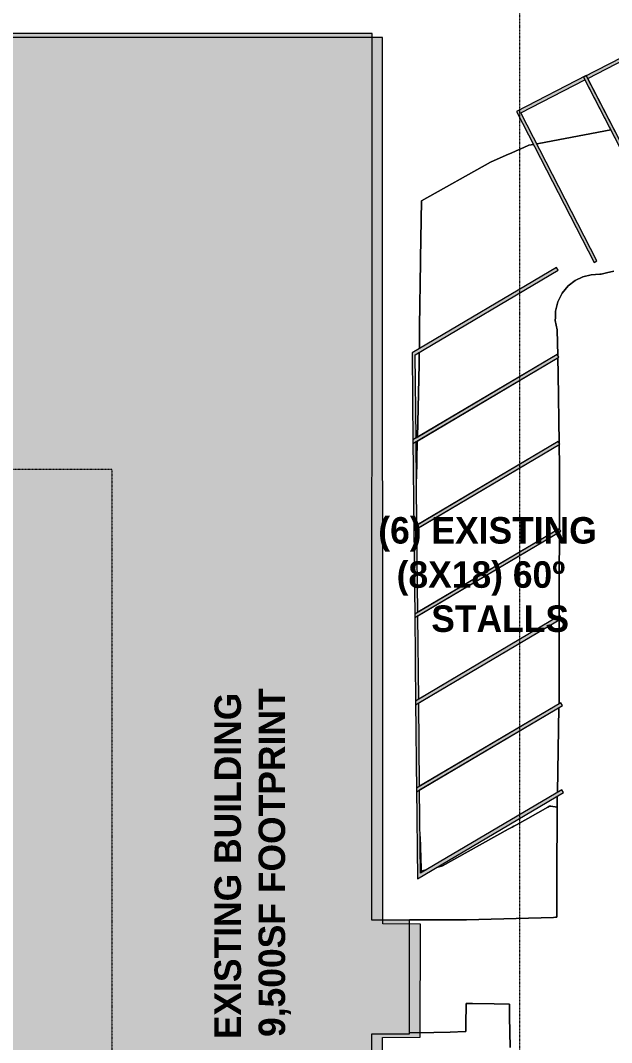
# Model space of a CAD drawing. Header units: inches. Extents: x -5011 to 628, y 9881 to 15115.
# Drawn here: x -1565 to -812, y 11197 to 12499 of the extents above; entities that cross this region are included whole.
import ezdxf

# ---------------------------------------------------------------- set-up
doc = ezdxf.new("R2010")
doc.units = ezdxf.units.IN
doc.header["$MEASUREMENT"] = 0
doc.linetypes.add('Aligning Line 1_8_', pattern=[0.25, 0.125, -0.125])
for name, color, linetype, lineweight in [('A-DETL-GENF', 92, 'Continuous', 9), ('A-DETL-THIN', 151, 'Continuous', 9), ('A-ROOF', 132, 'Continuous', 9), ('C-PRKG', 3, 'Continuous', 9), ('C-PRKG-IDEN', 70, 'Continuous', 9), ('C-TOPO', 7, 'Continuous', 9), ('G-ANNO-SYMB', 111, 'Aligning Line 1_8_', 9), ('G-ANNO-TEXT', 231, 'Continuous', 9)]:
    doc.layers.add(name, color=color, linetype=linetype, lineweight=lineweight)
doc.styles.add('Century Gothic_B', font='GOTHICB.TTF', dxfattribs={"height": 33.75})

# ---------------------------------------------------------------- blocks, each defined once
blk = doc.blocks.new('Walls 1 - Walls 1-1277454-EXISTING - SITE PLAN')
at = {"layer": 'A-ROOF'}
h = blk.add_hatch(color=256, dxfattribs=at)
h.paths.add_polyline_path([(-1069, 11348.3), (-1069, 11353), (-1103.2, 11353), (-1103.1, 11348.6), (-1070.5, 11348.3)], flags=0)
h.paths.add_polyline_path([(-1579.5, 11774.1), (-1577.8, 11774.1), (-1577.8, 11913.4), (-1585.5, 11913.4), (-1585.5, 11775.9), (-1579.5, 11775.9), (-1579.5, 11775.6)], flags=0)
h.paths.add_polyline_path([(-1956.8, 11915.8), (-1943.1, 11915.9), (-1944.4, 12164), (-1957.9, 12164), (-1956.8, 11918.9)], flags=0)
h.paths.add_polyline_path([(-2162, 12169.8), (-2161.4, 12477.4), (-1116.8, 12477.4), (-1116.8, 12482.2), (-2175.1, 12482.3), (-2175.2, 12169.9), (-2162, 12169.8)], flags=0)
for p, q in [((-1116.8, 12482.2), (-2175.1, 12482.3)), ((-1117, 11353), (-1116.8, 12482.2)), ((-1069, 11353), (-1117, 11353)), ((-1069, 11208.4), (-1069, 11353)), ((-1117.1, 10379.2), (-1117, 11208.4)), ((-1117, 11208.4), (-1069, 11208.4))]:
    blk.add_line(p, q, dxfattribs=at)
blk = doc.blocks.new('321723 - Pavement Markings - Parking - Angled - EXISTING _8X18_ 60º-1528675-EXISTING - SITE PLAN')
at = {"layer": 'C-PRKG'}
h = blk.add_hatch(color=256, dxfattribs=at)
h.paths.add_polyline_path([(0, 0), (108, -187.1), (111.5, -185.1), (6.9, -4), (113.1, -4), (110.9, 0), (4.5, 0)], flags=0)
h.paths.add_polyline_path([(114.3, -2), (117.8, -4), (115.4, 0)], flags=0)
h.paths.add_polyline_path([(117.8, -4), (218.9, -187.1), (222.3, -185.1), (141.5, -45.1)], flags=0)
h = blk.add_hatch(color=256, dxfattribs=at)
h.paths.add_polyline_path([(110.9, 0), (215.1, -180.2), (117.8, -4), (114.3, -2), (115.5, 0), (113.2, 0)], flags=0)
h.paths.add_polyline_path([(115.5, 0), (117.8, -4), (224, -4), (221.7, 0), (119.9, 0)], flags=0)
h.paths.add_polyline_path([(225.2, -2), (228.6, -4), (226.3, 0), (225.7, -1)], flags=0)
h.paths.add_polyline_path([(228.6, -4), (329.7, -187.1), (333.2, -185.1), (228.9, -4.5)], flags=0)
h = blk.add_hatch(color=256, dxfattribs=at)
h.paths.add_polyline_path([(221.7, 0), (328, -184), (228.6, -4), (225.2, -2), (226.3, 0), (224.1, 0)], flags=0)
h.paths.add_polyline_path([(226.3, 0), (228.6, -4), (334.8, -4), (332.6, 0), (226.3, 0)], flags=0)
h.paths.add_polyline_path([(336, -2), (339.5, -4), (337.1, 0), (336.5, -1.2)], flags=0)
h.paths.add_polyline_path([(339.5, -4), (440.6, -187.1), (444, -185.1), (340.4, -5.7)], flags=0)
h = blk.add_hatch(color=256, dxfattribs=at)
h.paths.add_polyline_path([(332.6, 0), (439.6, -185.3), (339.5, -4), (336, -2), (337.2, 0), (334.9, 0)], flags=0)
h.paths.add_polyline_path([(448, 0), (446.9, -2), (450.3, -4), (448.1, 0)], flags=0)
h.paths.add_polyline_path([(443.4, 0), (443.7, -0.2), (445.8, 0)], flags=0)
h.paths.add_polyline_path([(337.2, 0), (339.5, -4), (445.7, -4), (443.4, 0), (364.8, 0)], flags=0)
h.paths.add_polyline_path([(450.3, -4), (551.4, -187.1), (554.9, -185.1), (452, -6.8)], flags=0)
h = blk.add_hatch(color=256, dxfattribs=at)
h.paths.add_polyline_path([(443.4, 0), (550.9, -186.1), (450.3, -4), (446.9, -1.9), (448, 0), (443.7, -0.2)], flags=0)
h.paths.add_polyline_path([(448, 0), (450.3, -4), (556.5, -4), (554.3, 0), (513, 0)], flags=0)
h.paths.add_polyline_path([(557.7, -2), (561.2, -4), (558.8, 0), (558.2, -1.2)], flags=0)
h.paths.add_polyline_path([(561.2, -4), (662.3, -187.1), (665.7, -185.1), (562.2, -5.8)], flags=0)
h = blk.add_hatch(color=256, dxfattribs=at)
h.paths.add_polyline_path([(554.3, 0), (662.3, -187.1), (561.2, -4), (557.7, -2), (558.9, 0), (556.6, 0)], flags=0)
h.paths.add_polyline_path([(558.9, 0), (561.2, -4), (667.4, -4), (773.1, -187.1), (776.6, -185.1), (669.7, 0), (652.6, 0)], flags=0)
for p, q in [((0, 0), (108, -187.1)), ((115.5, 0), (0, 0)), ((110.9, 0), (218.9, -187.1)), ((226.3, 0), (110.9, 0)), ((222.3, -185.1), (115.5, 0)), ((221.7, 0), (329.7, -187.1)), ((337.2, 0), (221.7, 0)), ((333.2, -185.1), (226.3, 0)), ((332.6, 0), (440.6, -187.1)), ((448, 0), (332.6, 0)), ((444, -185.1), (337.2, 0)), ((443.4, 0), (551.4, -187.1)), ((558.9, 0), (443.4, 0)), ((554.9, -185.1), (448, 0)), ((554.3, 0), (662.3, -187.1)), ((669.7, 0), (554.3, 0)), ((665.7, -185.1), (558.9, 0)), ((776.6, -185.1), (669.7, 0)), ((111.5, -185.1), (6.9, -4)), ((6.9, -4), (113.2, -4)), ((113.2, -4), (218.9, -187.1)), ((222.3, -185.1), (117.8, -4)), ((117.8, -4), (224, -4)), ((224, -4), (329.7, -187.1)), ((333.2, -185.1), (228.6, -4)), ((228.6, -4), (334.9, -4)), ((334.9, -4), (440.6, -187.1)), ((444, -185.1), (339.5, -4)), ((339.5, -4), (445.7, -4)), ((445.7, -4), (551.4, -187.1)), ((554.9, -185.1), (450.3, -4)), ((450.3, -4), (556.6, -4)), ((556.6, -4), (662.3, -187.1)), ((665.7, -185.1), (561.2, -4)), ((561.2, -4), (667.4, -4)), ((667.4, -4), (773.1, -187.1)), ((108, -187.1), (111.5, -185.1)), ((218.9, -187.1), (222.3, -185.1)), ((218.9, -187.1), (222.3, -185.1)), ((329.7, -187.1), (333.2, -185.1)), ((329.7, -187.1), (333.2, -185.1)), ((440.6, -187.1), (444, -185.1)), ((440.6, -187.1), (444, -185.1)), ((551.4, -187.1), (554.9, -185.1)), ((551.4, -187.1), (554.9, -185.1)), ((662.3, -187.1), (665.7, -185.1)), ((662.3, -187.1), (665.7, -185.1)), ((773.1, -187.1), (776.6, -185.1))]:
    blk.add_line(p, q, dxfattribs=at)
blk = doc.blocks.new('321723 - Pavement Markings - Parking - Angled - EXISTING _8X18_ 90º-1567320-EXISTING - SITE PLAN')
at = {"layer": 'C-PRKG'}
h = blk.add_hatch(color=256, dxfattribs=at)
h.paths.add_polyline_path([(96, -4), (98, -110), (96, -216), (100, -216), (99.8, -0.2), (96, 0), (98, -2)], flags=0)
h.paths.add_polyline_path([(0, -216), (4, -216), (4, -4), (96, -4), (96, 0), (0, 0), (0, -126.7)], flags=0)
h = blk.add_hatch(color=256, dxfattribs=at)
h.paths.add_polyline_path([(96, -216), (98, -110), (96, -4), (96, -213.9)], flags=0)
h.paths.add_polyline_path([(96, 0), (96, -4), (98, -2), (97.4, -1.4)], flags=0)
h.paths.add_polyline_path([(192, -216), (196, -216), (196, 0), (100, 0), (100, -4), (192, -4), (192, -213.9)], flags=0)
for p, q in [((0, 0), (0, -216)), ((100, 0), (0, 0)), ((96, 0), (96, -216)), ((196, 0), (96, 0)), ((100, -216), (100, 0)), ((196, -216), (196, 0)), ((4, -216), (4, -4)), ((4, -4), (96, -4)), ((96, -4), (96, -216)), ((100, -216), (100, -4)), ((100, -4), (192, -4)), ((192, -4), (192, -216)), ((0, -216), (4, -216)), ((96, -216), (100, -216)), ((96, -216), (100, -216)), ((192, -216), (196, -216))]:
    blk.add_line(p, q, dxfattribs=at)

msp = doc.modelspace()

# ---------------------------------------------------------------- hatches: boundary and pattern name
at = {"layer": 'A-DETL-GENF'}
msp.add_hatch(color=254, dxfattribs=at).paths.add_polyline_path([(-1117.1, 10379.2), (-1117, 11208.4), (-1069, 11208.4), (-1069, 11348.3), (-1103.1, 11348.6), (-1103.2, 11353), (-1117, 11353), (-1116.8, 12477.4), (-2161.4, 12477.4), (-2162, 12169.8), (-1958, 12169), (-1957.9, 12164.1), (-1944.4, 12164), (-1943.1, 11915.9), (-1585.5, 11918.9), (-1585.5, 11913.4), (-1577.8, 11913.4), (-1577.8, 10643), (-1938.6, 10642.4), (-1938.6, 10381.4), (-1197.1, 10379.4)], flags=0)
h = msp.add_hatch(color=254, dxfattribs=at)
h.paths.add_polyline_path([(-1103, 10374.9), (-1103.5, 11203.8), (-1055.5, 11204.2), (-1055.5, 11209.8), (-1069, 11209.5), (-1069, 11208.4), (-1117, 11208.4), (-1117.1, 10379.2), (-1938.6, 10381.4), (-1938.6, 10376.9), (-1107.2, 10375)], flags=0)
h.paths.add_polyline_path([(-1103.2, 11353), (-1103.7, 12477.4), (-1116.8, 12477.4), (-1116.8, 11353), (-1106.9, 11353)], flags=0)
h.paths.add_polyline_path([(-1943.1, 11911.2), (-1585.5, 11913.4), (-1585.5, 11918.9), (-1943.1, 11915.8), (-1943.1, 11913.4)], flags=0)
h = msp.add_hatch(color=254, dxfattribs=at)
h.paths.add_polyline_path([(-1069, 11209.5), (-1055.5, 11209.8), (-1055.1, 11348.2), (-1069, 11348.3), (-1069, 11209.5)], flags=0)
h.paths.add_polyline_path([(-1957.9, 12164.1), (-1958, 12169), (-2162, 12169.7), (-2162, 12165.4), (-1958, 12164.1)], flags=0)

# ---------------------------------------------------------------- linework, layer by layer
at = {"layer": 'A-DETL-THIN'}
for p, q in [((-1103.7, 12477.4), (-2161.4, 12477.4)), ((-1103.1, 11348.6), (-1103.7, 12477.4)), ((-1055.1, 11348.2), (-1103.1, 11348.6)), ((-1055.5, 11204.2), (-1055.1, 11348.2)), ((-1103.5, 11203.8), (-1055.5, 11204.2)), ((-1103, 10374.9), (-1103.5, 11203.8))]:
    msp.add_line(p, q, dxfattribs=at)
at = {"layer": 'C-TOPO'}
for p, q in [((-904.2, 12342.3), (-812.7, 12359.5)), ((-812.7, 12359.5), (-904.2, 12342.3)), ((-916.9, 12340), (-911.2, 12341)), ((-911.2, 12341), (-916.9, 12340)), ((-907.1, 12341.8), (-904.2, 12342.3)), ((-904.2, 12342.3), (-907.1, 12341.8)), ((-966.1, 12318.6), (-945.8, 12327.4)), ((-945.8, 12327.4), (-966.1, 12318.6)), ((-945.8, 12327.4), (-938.9, 12330.4)), ((-938.9, 12330.4), (-945.8, 12327.4)), ((-938.9, 12330.4), (-929.4, 12334.5)), ((-929.4, 12334.5), (-938.9, 12330.4)), ((-929.4, 12334.5), (-923.6, 12337.1)), ((-923.6, 12337.1), (-929.4, 12334.5)), ((-923.6, 12337.1), (-916.9, 12340)), ((-916.9, 12340), (-923.6, 12337.1)), ((-1053.9, 12269.1), (-966.1, 12318.6)), ((-966.1, 12318.6), (-1053.9, 12269.1)), ((-1055, 12195.9), (-1053.9, 12269.1)), ((-1053.9, 12269.1), (-1055, 12195.9)), ((-1056.2, 12109.4), (-1055, 12191.6)), ((-1055, 12191.6), (-1056.2, 12109.4)), ((-1055, 12191.6), (-1055, 12195.9)), ((-1055, 12195.9), (-1055, 12191.6)), ((-848.3, 12172.6), (-858.2, 12167.8)), ((-858.2, 12167.8), (-848.3, 12172.6)), ((-837.6, 12175.2), (-848.3, 12172.6)), ((-848.3, 12172.6), (-837.6, 12175.2)), ((-826.5, 12175.7), (-837.6, 12175.2)), ((-837.6, 12175.2), (-826.5, 12175.7)), ((-825, 12176), (-826.5, 12175.7)), ((-826.5, 12175.7), (-825, 12176)), ((-818.1, 12177.5), (-825, 12176)), ((-825, 12176), (-818.1, 12177.5)), ((-808.9, 12179.5), (-818.1, 12177.5)), ((-818.1, 12177.5), (-808.9, 12179.5)), ((-867, 12161), (-874.8, 12151.7)), ((-874.8, 12151.7), (-867, 12161)), ((-858.2, 12167.8), (-867, 12161)), ((-867, 12161), (-858.2, 12167.8)), ((-874.8, 12151.7), (-880.3, 12140.8)), ((-880.3, 12140.8), (-874.8, 12151.7)), ((-880.3, 12140.8), (-883.2, 12128.9)), ((-883.2, 12128.9), (-880.3, 12140.8)), ((-883.3, 12120.5), (-883.4, 12116.7)), ((-883.4, 12116.7), (-883.3, 12120.5)), ((-883.2, 12128.9), (-883.3, 12120.5)), ((-883.3, 12120.5), (-883.2, 12128.9)), ((-1056.6, 12081.1), (-1056.2, 12109.4)), ((-1056.2, 12109.4), (-1056.6, 12081.1)), ((-883.4, 12116.7), (-880.8, 12104.8)), ((-880.8, 12104.8), (-883.4, 12116.7)), ((-880.8, 12104.8), (-880.3, 12072.5)), ((-880.3, 12072.5), (-880.8, 12104.8)), ((-1056.8, 12068.9), (-1056.7, 12076.4)), ((-1056.7, 12076.4), (-1056.8, 12068.9)), ((-1056.8, 12065.8), (-1056.8, 12068.9)), ((-1056.8, 12068.9), (-1056.8, 12065.8)), ((-880.2, 12069.1), (-879.9, 12049.1)), ((-879.9, 12049.1), (-880.2, 12069.1)), ((-1059.1, 11968.1), (-1056.9, 12061.4)), ((-1056.9, 12061.4), (-1059.1, 11968.1)), ((-1056.9, 12061.4), (-1056.8, 12065.8)), ((-1056.8, 12065.8), (-1056.9, 12061.4)), ((-879.9, 12049.1), (-878.6, 11960.8)), ((-878.6, 11960.8), (-879.9, 12049.1)), ((-1060.3, 11915.1), (-1059.2, 11963.4)), ((-1059.2, 11963.4), (-1060.3, 11915.1)), ((-878.6, 11958.6), (-878.2, 11931.6)), ((-878.2, 11931.6), (-878.6, 11958.6)), ((-878.2, 11931.6), (-878, 11918.5)), ((-878, 11918.5), (-878.2, 11931.6)), ((-878, 11918.5), (-878, 11898)), ((-878, 11898), (-878, 11918.5)), ((-878, 11898), (-878.1, 11882)), ((-878.1, 11882), (-878, 11898)), ((-878.1, 11882), (-878.1, 11851)), ((-878.1, 11851), (-878.1, 11882)), ((-878.1, 11847.3), (-878.3, 11788.1)), ((-878.3, 11788.1), (-878.1, 11847.3)), ((-878.3, 11788.1), (-878.3, 11759.9)), ((-878.3, 11759.9), (-878.3, 11788.1)), ((-878.3, 11759.9), (-878.4, 11740.4)), ((-878.4, 11740.4), (-878.3, 11759.9)), ((-878.4, 11735.7), (-878.5, 11677.6)), ((-878.5, 11677.6), (-878.4, 11735.7)), ((-878.5, 11677.6), (-878.6, 11632)), ((-878.6, 11632), (-878.5, 11677.6)), ((-878.6, 11632), (-878.6, 11628.7)), ((-878.6, 11628.7), (-878.6, 11632)), ((-878.7, 11624), (-880.7, 11515.9)), ((-880.7, 11515.9), (-878.7, 11624)), ((-880.8, 11511.2), (-881.1, 11497.2)), ((-881.1, 11497.2), (-880.8, 11511.2)), ((-892.7, 11497.2), (-918.5, 11482.8)), ((-918.5, 11482.8), (-892.7, 11497.2)), ((-890.8, 11498.2), (-892.7, 11497.2)), ((-892.7, 11497.2), (-890.8, 11498.2)), ((-890.4, 11498.5), (-890.8, 11498.2)), ((-890.8, 11498.2), (-890.4, 11498.5)), ((-889.1, 11498.3), (-890.4, 11498.5)), ((-890.4, 11498.5), (-889.1, 11498.3)), ((-881.1, 11497.2), (-889.1, 11498.3)), ((-889.1, 11498.3), (-881.1, 11497.2)), ((-881.1, 11496.7), (-881.1, 11497.2)), ((-881.1, 11497.2), (-881.1, 11496.7)), ((-881.1, 11493.3), (-881.1, 11496.7)), ((-881.1, 11496.7), (-881.1, 11493.3)), ((-918.5, 11482.8), (-932.9, 11474.7)), ((-932.9, 11474.7), (-918.5, 11482.8)), ((-881.3, 11409.8), (-881.1, 11493.3)), ((-881.1, 11493.3), (-881.3, 11409.8)), ((-943.3, 11468.9), (-1027, 11422.2)), ((-1027, 11422.2), (-943.3, 11468.9)), ((-938.2, 11471.7), (-943.3, 11468.9)), ((-943.3, 11468.9), (-938.2, 11471.7)), ((-936, 11473), (-938.2, 11471.7)), ((-938.2, 11471.7), (-936, 11473)), ((-932.9, 11474.7), (-936, 11473)), ((-936, 11473), (-932.9, 11474.7)), ((-1054.3, 11418.8), (-1055.6, 11459.7)), ((-1055.6, 11459.7), (-1054.3, 11418.8)), ((-1054.2, 11415.7), (-1054.3, 11418.8)), ((-1054.3, 11418.8), (-1054.2, 11415.7)), ((-1048.2, 11417.1), (-1054.2, 11415.7)), ((-1054.2, 11415.7), (-1048.2, 11417.1)), ((-1047.7, 11417.3), (-1048.2, 11417.1)), ((-1048.2, 11417.1), (-1047.7, 11417.3)), ((-1027, 11422.2), (-1034.5, 11420.4)), ((-1034.5, 11420.4), (-1027, 11422.2)), ((-881.3, 11408), (-881.3, 11409.8)), ((-881.3, 11409.8), (-881.3, 11408)), ((-881.3, 11406.8), (-881.3, 11408)), ((-881.3, 11408), (-881.3, 11406.8)), ((-881.3, 11400), (-881.3, 11406.8)), ((-881.3, 11406.8), (-881.3, 11400)), ((-881.4, 11356.9), (-881.3, 11400)), ((-881.3, 11400), (-881.4, 11356.9)), ((-1069, 11353), (-1069, 11353.8)), ((-1069, 11353.8), (-1063.8, 11353.8)), ((-1063.8, 11353.8), (-1069, 11353.8)), ((-1069, 11353.8), (-1069, 11353)), ((-1063.8, 11353.8), (-1053.2, 11353.8)), ((-1053.2, 11353.8), (-1063.8, 11353.8)), ((-1053.2, 11353.8), (-998, 11353.6)), ((-998, 11353.6), (-1053.2, 11353.8)), ((-998, 11353.6), (-996.6, 11353.6)), ((-996.6, 11353.6), (-998, 11353.6)), ((-996.6, 11353.6), (-980.9, 11354.1)), ((-980.9, 11354.1), (-996.6, 11353.6)), ((-980.9, 11354.1), (-885.5, 11356.7)), ((-885.5, 11356.7), (-980.9, 11354.1)), ((-885.5, 11356.7), (-883.1, 11356.8)), ((-883.1, 11356.8), (-885.5, 11356.7)), ((-883.1, 11356.8), (-881.4, 11356.9)), ((-881.4, 11356.9), (-883.1, 11356.8)), ((-997, 11247.2), (-997.3, 11219.6)), ((-997.3, 11219.6), (-997, 11247.2)), ((-989, 11247.1), (-997, 11247.2)), ((-997, 11247.2), (-989, 11247.1)), ((-961.4, 11246.7), (-989, 11247.1)), ((-989, 11247.1), (-961.4, 11246.7)), ((-941.9, 11246.4), (-961.4, 11246.7)), ((-961.4, 11246.7), (-941.9, 11246.4)), ((-941.6, 11230.3), (-941.9, 11246.4)), ((-941.9, 11246.4), (-941.6, 11230.3)), ((-940.9, 11190.9), (-941.6, 11230.3)), ((-941.6, 11230.3), (-940.9, 11190.9)), ((-1068.7, 11209.5), (-1069, 11209.5)), ((-1069, 11209.5), (-1068.7, 11209.5)), ((-1038.2, 11210.2), (-1068.7, 11209.5)), ((-1068.7, 11209.5), (-1038.2, 11210.2)), ((-1017.3, 11210.7), (-1038.2, 11210.2)), ((-1038.2, 11210.2), (-1017.3, 11210.7)), ((-998.4, 11211.2), (-1017.3, 11210.7)), ((-1017.3, 11210.7), (-998.4, 11211.2)), ((-997.3, 11211.2), (-998.4, 11211.2)), ((-998.4, 11211.2), (-997.3, 11211.2)), ((-997.3, 11219.6), (-997.3, 11212.8)), ((-997.3, 11212.8), (-997.3, 11219.6)), ((-997.3, 11212.8), (-997.3, 11211.2)), ((-997.3, 11211.2), (-997.3, 11212.8))]:
    msp.add_line(p, q, dxfattribs=at)
at = {"layer": 'G-ANNO-SYMB'}
for p, q in [((-929, 12676.1), (-929, 10111.6)), ((-1448.5, 11927.3), (-4124.1, 11927.3)), ((-1448.5, 11927.3), (-1448.5, 10265.7))]:
    msp.add_line(p, q, dxfattribs=at)

# ---------------------------------------------------------------- block references
at = {"layer": 'A-ROOF'}
msp.add_blockref('Walls 1 - Walls 1-1277454-EXISTING - SITE PLAN', (0, 0), dxfattribs=at)
at = {"layer": 'C-PRKG'}
for name, p, rotation in [('321723 - Pavement Markings - Parking - Angled - EXISTING _8X18_ 90º-1567320-EXISTING - SITE PLAN', (-932.8, 12383), 27.23649931434953), ('321723 - Pavement Markings - Parking - Angled - EXISTING _8X18_ 60º-1528675-EXISTING - SITE PLAN', (-1059.1, 11405.9), 90.58509403594148)]:
    msp.add_blockref(name, p, dxfattribs=dict(at, rotation=rotation))

# ---------------------------------------------------------------- texts
at = {"layer": 'C-PRKG-IDEN', "char_height": 33.75, "attachment_point": 1, "style": 'Century Gothic_B'}
for s, insert, width in [('(6) EXISTING', (-1108.9, 11866.5), 340.875), ('(8X18) 60º', (-1085.5, 11810.2), 284.062), ('STALLS', (-1041.4, 11754), 178.391)]:
    msp.add_mtext(s, dxfattribs=dict(at, insert=insert, width=width))
at = {"layer": 'G-ANNO-TEXT', "color": 147, "lineweight": 20, "char_height": 33.75, "attachment_point": 1, "rotation": 90, "style": 'Century Gothic_B'}
for s, insert, width in [('EXISTING BUILDING', (-1317.6, 11201.6), 526.084), ('9,500SF FOOTPRINT', (-1261.4, 11204.4), 520.402)]:
    msp.add_mtext(s, dxfattribs=dict(at, insert=insert, width=width))

doc.saveas('drawing.dxf')
